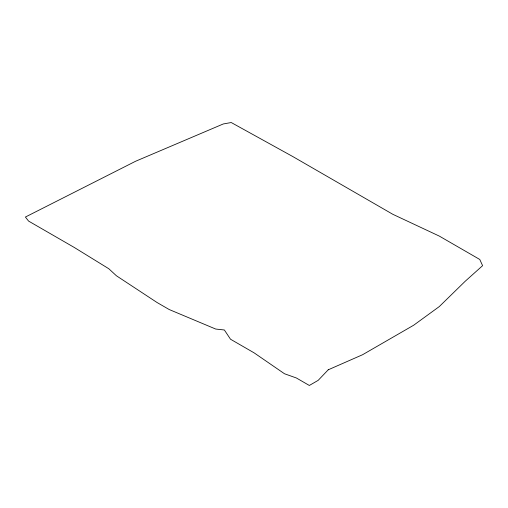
<?xml version="1.0" encoding="UTF-8"?>
<svg xmlns="http://www.w3.org/2000/svg" width="508" height="508" viewBox="0 0 508 508"><rect width="100%" height="100%" fill="white"/><g stroke="black" fill="none" stroke-linecap="round" stroke-linejoin="round"><path stroke-width="0.76" d="M328.231 369.799L318.179 380.352L309.328 385.464L296.354 377.971L284.512 373.761L254.108 352.85L230.518 339.23L224.371 329.984L215.716 329.051L169.215 309.537L157.086 302.533L116.415 275.774L108.801 268.738L74.251 247.447L28.569 221.075L25.4 217.037L135.553 161.277L223.266 123.965L231.235 122.536L292.862 156.591L392.843 214.312L439.274 236.074L479.774 259.461L482.6 265.678L465.271 281.197L439.331 306.546L413.696 325.209L362.56 354.736L328.231 369.799"/></g></svg>
